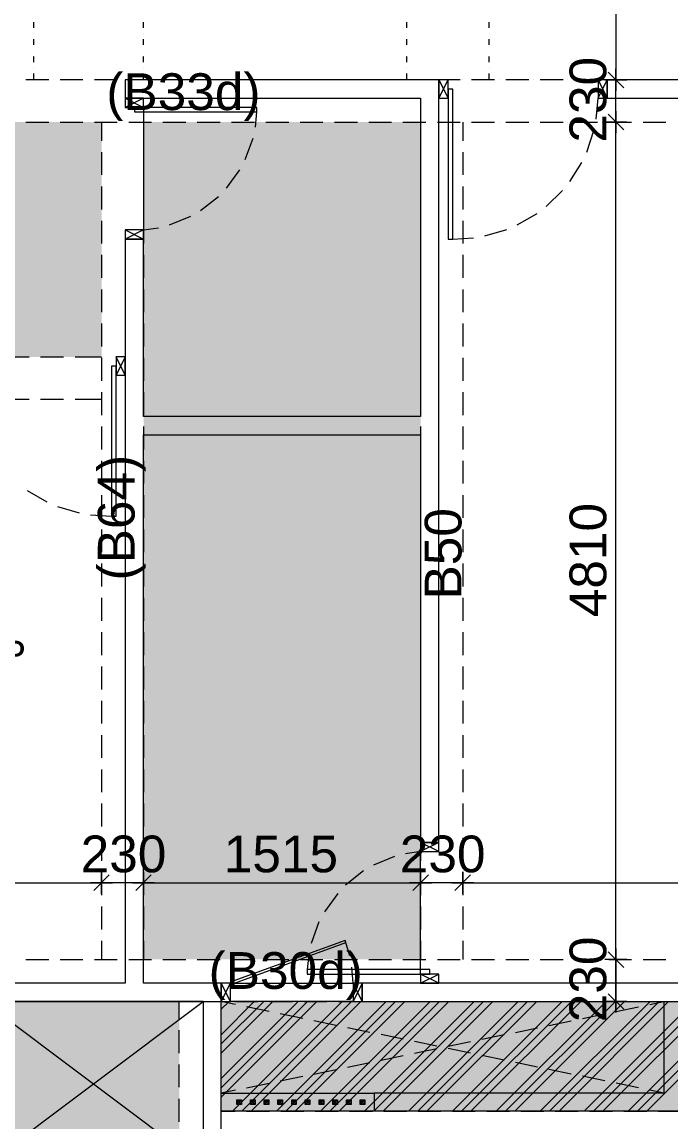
# Model space of a CAD drawing. Header units: millimetres. Extents: x -1303 to 98744, y -1303 to 90097.
# Drawn here: x 21544 to 25093, y 46634 to 52649 of the extents above; entities that cross this region are included whole.
import ezdxf

# ---------------------------------------------------------------- set-up
doc = ezdxf.new("R2010")
doc.units = ezdxf.units.MM
doc.layers.add('PDF_Geometry', color=7, linetype='Continuous')
doc.layers.add('PDF_Text', color=7, linetype='Continuous')
doc.layers.add('PDF_Solid Fills', color=192, linetype='Continuous', true_color=0xc2c0c0c0)
doc.styles.add('PDF ArialMT', font='arial.ttf')
doc.styles.add('PDF Swiss721BT-LightCondensed', font='arial.ttf')

msp = doc.modelspace()

# ---------------------------------------------------------------- linework, layer by layer
at = {"layer": 'PDF_Geometry', "color": 122, "lineweight": 0, "true_color": 0x00b88a}
for points in [[(24792.02366, 58237.65195), (24792.02366, 58257.11924), (24792.02366, 52352.50857), (24792.02366, 52371.97173)], [(24792.02366, 52102.00405), (24792.02366, 52332.19829)], [(24792.02366, 47311.9672), (24792.02366, 52082.54089), (24792.02366, 52062.2306)], [(19228.47286, 47942.45792), (19209.00763, 47942.45792), (21958.62543, 47942.45792), (21939.1602, 47942.45792)], [(22209.12788, 47942.45792), (21978.93571, 47942.45792)], [(22248.90339, 47942.45792), (22228.59311, 47942.45792), (23703.68791, 47942.45792), (23684.22268, 47942.45792)], [(23954.19036, 47942.45792), (23723.99819, 47942.45792)], [(23993.96794, 47942.45792), (23973.65559, 47942.45792), (27023.70856, 47942.45792), (27004.24333, 47942.45792)], [(24792.02366, 47581.93489), (24792.02366, 47462.61042)], [(24852.11152, 47522.69415), (24731.93787, 47522.69415)], [(24749.70885, 47565.00896), (24834.33847, 47479.53634)], [(24792.02366, 47542.16144), (24792.02366, 47562.47172)], [(24792.02366, 47522.69415), (24792.02366, 47292.50405)], [(24792.02366, 47272.19376), (24792.02366, 47251.87935)]]:
    msp.add_lwpolyline(points, dxfattribs=at)
at = {"layer": 'PDF_Geometry', "color": 180, "lineweight": 0, "true_color": 0x4f14ff}
for points in [[(21609.10466, 52617.39765), (21609.10466, 52648.71226)], [(22209.12788, 52617.39765), (22209.12788, 52648.71226)], [(23648.67865, 52617.39765), (23648.67865, 52648.71226)], [(24098.90785, 52617.39765), (24098.90785, 52648.71226)], [(21609.10466, 52523.46207), (21609.10466, 52554.77255)], [(22209.12788, 52523.46207), (22209.12788, 52554.77255)], [(23648.67865, 52523.46207), (23648.67865, 52554.77255)], [(24098.90785, 52523.46207), (24098.90785, 52554.77255)], [(21609.10466, 52429.52236), (21609.10466, 52460.83284)], [(22209.12788, 52429.52236), (22209.12788, 52460.83284)], [(23648.67865, 52429.52236), (23648.67865, 52460.83284)], [(24098.90785, 52429.52236), (24098.90785, 52460.83284)], [(21609.10466, 52332.19829), (21609.10466, 52366.89726)], [(22209.12788, 52332.19829), (22209.12788, 52366.89726)], [(23648.67865, 52332.19829), (23648.67865, 52366.89726)], [(24098.90785, 52332.19829), (24098.90785, 52366.89726)]]:
    msp.add_lwpolyline(points, dxfattribs=at)
at = {"layer": 'PDF_Geometry', "color": 9, "lineweight": 0, "true_color": 0xc0c0c0}
for points in [[(27274.21101, 52332.19829), (25863.43556, 52332.19829), (25863.43556, 52632.63346), (25763.57218, 52632.63346), (25763.57218, 52332.19829), (24743.78519, 52332.19829), (24743.78519, 52232.33285), (27173.50259, 52232.33285), (27173.50259, 51501.98083), (27274.21101, 51501.98083)], [(23823.86156, 52232.33285), (23873.79304, 52232.33285), (23873.79304, 52332.19581), (23823.86156, 52332.19581)], [(24693.85454, 52232.33285), (24743.78602, 52232.33285), (24743.78602, 52332.19581), (24693.85454, 52332.19581)], [(23873.79221, 51462.20325), (23899.1811, 51462.20325), (23899.1811, 52282.26435), (23873.79221, 52282.26435)], [(22109.26451, 52182.40219), (22209.12747, 52182.40219), (22209.12747, 52232.33367), (22109.26451, 52232.33367)], [(22159.19723, 52157.0133), (22828.61756, 52157.0133), (22828.61756, 52182.40219), (22159.19723, 52182.40219)], [(22109.26451, 51462.20325), (22209.12747, 51462.20325), (22209.12747, 51512.13473), (22109.26451, 51512.13473)], [(22058.48673, 50717.46254), (22109.26451, 50717.46254), (22109.26451, 50817.3255), (22058.48673, 50817.3255)], [(22033.94497, 49947.33294), (22058.48756, 49947.33294), (22058.48756, 50767.39404), (22033.94497, 50767.39404)], [(23723.99819, 48112.5643), (23823.86115, 48112.5643), (23823.86115, 48162.49577), (23723.99819, 48162.49577)], [(22685.59309, 47386.44375), (23315.23668, 47615.78674), (23311.0052, 47626.79107), (22682.20874, 47398.29108)], [(23103.66262, 47442.29601), (23773.92923, 47442.29601), (23773.92923, 47467.68489), (23103.66262, 47467.68489)], [(23723.99819, 47392.36535), (23823.86115, 47392.36535), (23823.86115, 47442.29683), (23723.99819, 47442.29683)], [(22633.96819, 47292.50405), (22683.89967, 47292.50405), (22683.89967, 47392.36701), (22633.96819, 47392.36701)], [(23354.16714, 47292.50405), (23404.09862, 47292.50405), (23404.09862, 47392.36701), (23354.16714, 47392.36701)], [(25154.23887, 47292.50405), (25154.23887, 47392.36535), (23404.09779, 47392.36535), (23404.09779, 47292.50405)], [(22743.9867, 46729.71703), (22718.59782, 46729.71703), (22718.59782, 46755.10592), (22743.9867, 46755.10592), (22743.9867, 46729.71703), (22721.98425, 46733.10139), (22721.98425, 46751.72156), (22740.60235, 46751.72156)], [(22818.46119, 46729.71703), (22793.91943, 46729.71703), (22793.91943, 46755.10592), (22818.46119, 46755.10592), (22818.46119, 46729.71703), (22796.45873, 46733.10139), (22796.45873, 46751.72156), (22815.92189, 46751.72156)], [(22893.7828, 46729.71703), (22869.23897, 46729.71703), (22869.23897, 46755.10592), (22893.7828, 46755.10592), (22893.7828, 46729.71703), (22871.77827, 46733.10139), (22871.77827, 46751.72156), (22891.2435, 46751.72156)], [(22969.10234, 46729.71703), (22943.71345, 46729.71703), (22943.71345, 46755.10592), (22969.10234, 46755.10592), (22969.10234, 46729.71703), (22947.09781, 46733.10139), (22947.09781, 46751.72156), (22965.71798, 46751.72156)], [(23043.57683, 46729.71703), (23019.03299, 46729.71703), (23019.03299, 46755.10592), (23043.57683, 46755.10592), (23043.57683, 46729.71703), (23021.57229, 46733.10139), (23021.57229, 46751.72156), (23041.03752, 46751.72156)], [(23118.89636, 46729.71703), (23093.50748, 46729.71703), (23093.50748, 46755.10592), (23118.89636, 46755.10592), (23118.89636, 46729.71703), (23096.8939, 46733.10139), (23096.8939, 46751.72156), (23115.51201, 46751.72156)], [(23194.21797, 46729.71703), (23168.82909, 46729.71703), (23168.82909, 46755.10592), (23194.21797, 46755.10592), (23194.21797, 46729.71703), (23172.21344, 46733.10139), (23172.21344, 46751.72156), (23190.83155, 46751.72156)], [(23268.69039, 46729.71703), (23244.14863, 46729.71703), (23244.14863, 46755.10592), (23268.69039, 46755.10592), (23268.69039, 46729.71703), (23246.68793, 46733.10139), (23246.68793, 46751.72156), (23266.15316, 46751.72156)], [(23344.012, 46729.71703), (23318.62311, 46729.71703), (23318.62311, 46755.10592), (23344.012, 46755.10592), (23344.012, 46729.71703), (23322.00747, 46733.10139), (23322.00747, 46751.72156), (23340.62557, 46751.72156)], [(23418.48648, 46729.71703), (23393.94265, 46729.71703), (23393.94265, 46755.10592), (23418.48648, 46755.10592), (23418.48648, 46729.71703), (23396.48195, 46733.10139), (23396.48195, 46751.72156), (23415.94718, 46751.72156)]]:
    msp.add_lwpolyline(points, close=True, dxfattribs=at)
at = {"layer": 'PDF_Geometry', "lineweight": 0}
for points in [[(21609.10466, 52586.93429), (21609.10466, 52586.93429)], [(21609.10466, 52586.93429), (21609.10466, 52586.93429)], [(22209.12788, 52586.93429), (22209.12788, 52586.93429)], [(22209.12788, 52586.93429), (22209.12788, 52586.93429)], [(23648.67865, 52586.93429), (23648.67865, 52586.93429)], [(23648.67865, 52586.93429), (23648.67865, 52586.93429)], [(24098.90785, 52586.93429), (24098.90785, 52586.93429)], [(24098.90785, 52586.93429), (24098.90785, 52586.93429)], [(21609.10466, 52524.30506), (21609.10466, 52524.30506)], [(21609.10466, 52524.30506), (21609.10466, 52524.30506)], [(22209.12788, 52524.30506), (22209.12788, 52524.30506)], [(22209.12788, 52524.30506), (22209.12788, 52524.30506)], [(23648.67865, 52524.30506), (23648.67865, 52524.30506)], [(23648.67865, 52524.30506), (23648.67865, 52524.30506)], [(24098.90785, 52524.30506), (24098.90785, 52524.30506)], [(24098.90785, 52524.30506), (24098.90785, 52524.30506)], [(21609.10466, 52461.67996), (21609.10466, 52461.67996)], [(21609.10466, 52461.67996), (21609.10466, 52461.67996)], [(22209.12788, 52461.67996), (22209.12788, 52461.67996)], [(22209.12788, 52461.67996), (22209.12788, 52461.67996)], [(23648.67865, 52461.67996), (23648.67865, 52461.67996)], [(23648.67865, 52461.67996), (23648.67865, 52461.67996)], [(24098.90785, 52461.67996), (24098.90785, 52461.67996)], [(24098.90785, 52461.67996), (24098.90785, 52461.67996)], [(21609.10466, 52399.05486), (21609.10466, 52399.05486)], [(21609.10466, 52399.05486), (21609.10466, 52399.05486)], [(22209.12788, 52399.05486), (22209.12788, 52399.05486)], [(22209.12788, 52399.05486), (22209.12788, 52399.05486)], [(23648.67865, 52399.05486), (23648.67865, 52399.05486)], [(23648.67865, 52399.05486), (23648.67865, 52399.05486)], [(24098.90785, 52399.05486), (24098.90785, 52399.05486)], [(24098.90785, 52399.05486), (24098.90785, 52399.05486)], [(21609.10466, 52332.19829), (21609.10466, 52332.19829)], [(21609.10466, 52332.19829), (21609.10466, 52332.19829)], [(22209.12788, 52332.19829), (22209.12788, 52332.19829)], [(22209.12788, 52332.19829), (22209.12788, 52332.19829)], [(23648.67865, 52332.19829), (23648.67865, 52332.19829)], [(23648.67865, 52332.19829), (23648.67865, 52332.19829)], [(23954.19036, 52332.19829), (23954.19036, 52332.19829)], [(23954.19036, 52332.19829), (23954.19036, 52332.19829)], [(24029.51197, 52332.19829), (24029.51197, 52332.19829)], [(24029.51197, 52332.19829), (24029.51197, 52332.19829)], [(24092.13707, 52332.19829), (24092.13707, 52332.19829)], [(24092.13707, 52332.19829), (24092.13707, 52332.19829)], [(24098.90785, 52332.19829), (24098.90785, 52332.19829)], [(24098.90785, 52332.19829), (24098.90785, 52332.19829)], [(24153.91711, 52332.19829), (24153.91711, 52332.19829)], [(24153.91711, 52332.19829), (24153.91711, 52332.19829)], [(24216.5422, 52332.19829), (24216.5422, 52332.19829)], [(24216.5422, 52332.19829), (24216.5422, 52332.19829)], [(24279.16937, 52332.19829), (24279.16937, 52332.19829)], [(24279.16937, 52332.19829), (24279.16937, 52332.19829)], [(24341.79446, 52332.19829), (24341.79446, 52332.19829)], [(24341.79446, 52332.19829), (24341.79446, 52332.19829)], [(24404.42163, 52332.19829), (24404.42163, 52332.19829)], [(24404.42163, 52332.19829), (24404.42163, 52332.19829)], [(24467.04672, 52332.19829), (24467.04672, 52332.19829)], [(24467.04672, 52332.19829), (24467.04672, 52332.19829)], [(24529.67182, 52332.19829), (24529.67182, 52332.19829)], [(24529.67182, 52332.19829), (24529.67182, 52332.19829)], [(24591.45186, 52332.19829), (24591.45186, 52332.19829)], [(24591.45186, 52332.19829), (24591.45186, 52332.19829)], [(24654.07903, 52332.19829), (24654.07903, 52332.19829)], [(24654.07903, 52332.19829), (24654.07903, 52332.19829)], [(24716.70412, 52332.19829), (24716.70412, 52332.19829)], [(24716.70412, 52332.19829), (24716.70412, 52332.19829)], [(24792.02366, 52332.19829), (24792.02366, 52332.19829)], [(24792.02366, 52332.19829), (24792.02366, 52332.19829)], [(23954.19036, 52102.00405), (23954.19036, 52102.00405)], [(23954.19036, 52102.00405), (23954.19036, 52102.00405)], [(24029.51197, 52102.00405), (24029.51197, 52102.00405)], [(24029.51197, 52102.00405), (24029.51197, 52102.00405)], [(24092.13707, 52102.00405), (24092.13707, 52102.00405)], [(24092.13707, 52102.00405), (24092.13707, 52102.00405)], [(24153.91711, 52102.00405), (24153.91711, 52102.00405)], [(24153.91711, 52102.00405), (24153.91711, 52102.00405)], [(24216.5422, 52102.00405), (24216.5422, 52102.00405)], [(24216.5422, 52102.00405), (24216.5422, 52102.00405)], [(24279.16937, 52102.00405), (24279.16937, 52102.00405)], [(24279.16937, 52102.00405), (24279.16937, 52102.00405)], [(24341.79446, 52102.00405), (24341.79446, 52102.00405)], [(24341.79446, 52102.00405), (24341.79446, 52102.00405)], [(24404.42163, 52102.00405), (24404.42163, 52102.00405)], [(24404.42163, 52102.00405), (24404.42163, 52102.00405)], [(24467.04672, 52102.00405), (24467.04672, 52102.00405)], [(24467.04672, 52102.00405), (24467.04672, 52102.00405)], [(24529.67182, 52102.00405), (24529.67182, 52102.00405)], [(24529.67182, 52102.00405), (24529.67182, 52102.00405)], [(24591.45186, 52102.00405), (24591.45186, 52102.00405)], [(24591.45186, 52102.00405), (24591.45186, 52102.00405)], [(24654.07903, 52102.00405), (24654.07903, 52102.00405)], [(24654.07903, 52102.00405), (24654.07903, 52102.00405)], [(24716.70412, 52102.00405), (24716.70412, 52102.00405)], [(24716.70412, 52102.00405), (24716.70412, 52102.00405)], [(24792.02366, 52102.00405), (24792.02366, 52102.00405)], [(24792.02366, 52102.00405), (24792.02366, 52102.00405)], [(21978.93571, 47942.45792), (21978.93571, 47942.45792)], [(21978.93571, 47942.45792), (21978.93571, 47942.45792)], [(22209.12788, 47942.45792), (22209.12788, 47942.45792)], [(22209.12788, 47942.45792), (22209.12788, 47942.45792)], [(23723.99819, 47942.45792), (23723.99819, 47942.45792)], [(23723.99819, 47942.45792), (23723.99819, 47942.45792)], [(23954.19036, 47942.45792), (23954.19036, 47942.45792)], [(23954.19036, 47942.45792), (23954.19036, 47942.45792)], [(21978.93571, 47856.98117), (21978.93571, 47856.98117)], [(21978.93571, 47856.98117), (21978.93571, 47856.98117)], [(22209.12788, 47856.98117), (22209.12788, 47856.98117)], [(22209.12788, 47856.98117), (22209.12788, 47856.98117)], [(23723.99819, 47856.98117), (23723.99819, 47856.98117)], [(23723.99819, 47856.98117), (23723.99819, 47856.98117)], [(23954.19036, 47856.98117), (23954.19036, 47856.98117)], [(23954.19036, 47856.98117), (23954.19036, 47856.98117)], [(21978.93571, 47795.2032), (21978.93571, 47795.2032)], [(21978.93571, 47795.2032), (21978.93571, 47795.2032)], [(22209.12788, 47795.2032), (22209.12788, 47795.2032)], [(22209.12788, 47795.2032), (22209.12788, 47795.2032)], [(23723.99819, 47795.2032), (23723.99819, 47795.2032)], [(23723.99819, 47795.2032), (23723.99819, 47795.2032)], [(23954.19036, 47795.2032), (23954.19036, 47795.2032)], [(23954.19036, 47795.2032), (23954.19036, 47795.2032)], [(21978.93571, 47732.5781), (21978.93571, 47732.5781)], [(21978.93571, 47732.5781), (21978.93571, 47732.5781)], [(22209.12788, 47732.5781), (22209.12788, 47732.5781)], [(22209.12788, 47732.5781), (22209.12788, 47732.5781)], [(23723.99819, 47732.5781), (23723.99819, 47732.5781)], [(23723.99819, 47732.5781), (23723.99819, 47732.5781)], [(23954.19036, 47732.5781), (23954.19036, 47732.5781)], [(23954.19036, 47732.5781), (23954.19036, 47732.5781)], [(21978.93571, 47669.953), (21978.93571, 47669.953)], [(21978.93571, 47669.953), (21978.93571, 47669.953)], [(22209.12788, 47669.953), (22209.12788, 47669.953)], [(22209.12788, 47669.953), (22209.12788, 47669.953)], [(23723.99819, 47669.953), (23723.99819, 47669.953)], [(23723.99819, 47669.953), (23723.99819, 47669.953)], [(23954.19036, 47669.953), (23954.19036, 47669.953)], [(23954.19036, 47669.953), (23954.19036, 47669.953)], [(21978.93571, 47607.32378), (21978.93571, 47607.32378)], [(21978.93571, 47607.32378), (21978.93571, 47607.32378)], [(22209.12788, 47607.32378), (22209.12788, 47607.32378)], [(22209.12788, 47607.32378), (22209.12788, 47607.32378)], [(23723.99819, 47607.32378), (23723.99819, 47607.32378)], [(23723.99819, 47607.32378), (23723.99819, 47607.32378)], [(23954.19036, 47607.32378), (23954.19036, 47607.32378)], [(23954.19036, 47607.32378), (23954.19036, 47607.32378)], [(21978.93571, 47522.69415), (21978.93571, 47522.69415)], [(21978.93571, 47522.69415), (21978.93571, 47522.69415)], [(22209.12788, 47522.69415), (22209.12788, 47522.69415)], [(22209.12788, 47522.69415), (22209.12788, 47522.69415)], [(23723.99819, 47522.69415), (23723.99819, 47522.69415)], [(23723.99819, 47522.69415), (23723.99819, 47522.69415)], [(23954.19036, 47522.69415), (23954.19036, 47522.69415)], [(23954.19036, 47522.69415), (23954.19036, 47522.69415)], [(23954.19036, 47522.69415), (23954.19036, 47522.69415)], [(24029.51197, 47522.69415), (24029.51197, 47522.69415)], [(24092.13707, 47522.69415), (24092.13707, 47522.69415)], [(24153.91711, 47522.69415), (24153.91711, 47522.69415)], [(24216.5422, 47522.69415), (24216.5422, 47522.69415)], [(24279.16937, 47522.69415), (24279.16937, 47522.69415)], [(24341.79446, 47522.69415), (24341.79446, 47522.69415)], [(24404.42163, 47522.69415), (24404.42163, 47522.69415)], [(24467.04672, 47522.69415), (24467.04672, 47522.69415)], [(24529.67182, 47522.69415), (24529.67182, 47522.69415)], [(24591.45186, 47522.69415), (24591.45186, 47522.69415)], [(24654.07903, 47522.69415), (24654.07903, 47522.69415)], [(24716.70412, 47522.69415), (24716.70412, 47522.69415)], [(24792.02366, 47522.69415), (24792.02366, 47522.69415)], [(22633.96819, 47111.39747), (22814.22971, 47292.50405)], [(22633.96819, 46871.04603), (23054.57909, 47292.50405)], [(22633.96819, 47060.61969), (22865.85461, 47292.50405)], [(22633.96819, 46820.26825), (23106.20192, 47292.50405)], [(22633.96819, 47250.18923), (22676.283, 47292.50405)], [(22633.96819, 47009.84192), (22916.63239, 47292.50405)], [(22633.96819, 46769.49048), (23156.9797, 47292.50405)], [(22694.90318, 46692.48082), (23294.9264, 47292.50405)], [(22746.52601, 46692.48082), (23346.5513, 47292.50405)], [(22797.30378, 46692.48082), (23397.32908, 47292.50405)], [(22936.09761, 46692.48082), (23535.27371, 47292.50405)], [(22986.87539, 46692.48082), (23586.89861, 47292.50405)], [(23037.65317, 46692.48082), (23637.67639, 47292.50405)], [(23176.44492, 46692.48082), (23776.46814, 47292.50405)], [(23227.2227, 46692.48082), (23827.24592, 47292.50405)], [(23278.00048, 46692.48082), (23878.0237, 47292.50405)], [(23416.79223, 46692.48082), (24016.81753, 47292.50405)], [(23467.57001, 46692.48082), (24067.5953, 47292.50405)], [(23518.34778, 46692.48082), (24118.37308, 47292.50405)], [(23657.14162, 46692.48082), (24257.16484, 47292.50405)], [(23707.91939, 46692.48082), (24307.94261, 47292.50405)], [(23758.69717, 46692.48082), (24358.72039, 47292.50405)], [(24497.51422, 47292.50405), (23897.48892, 46692.48082), (24022.74119, 46692.48082)], [(23948.2667, 46692.48082), (24548.29199, 47292.50405)], [(23954.19036, 47292.50405), (23954.19036, 47292.50405)], [(23954.19036, 47292.50405), (23954.19036, 47292.50405)], [(23999.04448, 46692.48082), (24599.06977, 47292.50405)], [(24029.51197, 47292.50405), (24029.51197, 47292.50405)], [(24029.51197, 47292.50405), (24029.51197, 47292.50405)], [(24092.13707, 47292.50405), (24092.13707, 47292.50405)], [(24092.13707, 47292.50405), (24092.13707, 47292.50405)], [(24137.83831, 46692.48082), (24737.86153, 47292.50405)], [(24153.91711, 47292.50405), (24153.91711, 47292.50405)], [(24153.91711, 47292.50405), (24153.91711, 47292.50405)], [(24188.61608, 46692.48082), (24788.6393, 47292.50405)], [(24216.5422, 47292.50405), (24216.5422, 47292.50405)], [(24216.5422, 47292.50405), (24216.5422, 47292.50405)], [(24239.39386, 46692.48082), (24839.41708, 47292.50405)], [(24279.16937, 47292.50405), (24279.16937, 47292.50405)], [(24279.16937, 47292.50405), (24279.16937, 47292.50405)], [(24341.79446, 47292.50405), (24341.79446, 47292.50405)], [(24341.79446, 47292.50405), (24341.79446, 47292.50405)], [(24378.18562, 46692.48082), (24978.20884, 47292.50405)], [(24404.42163, 47292.50405), (24404.42163, 47292.50405)], [(24404.42163, 47292.50405), (24404.42163, 47292.50405)], [(24428.96339, 46692.48082), (25028.98661, 47292.50405)], [(24467.04672, 47292.50405), (24467.04672, 47292.50405)], [(24467.04672, 47292.50405), (24467.04672, 47292.50405)], [(24480.58829, 46692.48082), (25079.76439, 47292.50405)], [(24529.67182, 47292.50405), (24529.67182, 47292.50405)], [(24529.67182, 47292.50405), (24529.67182, 47292.50405)], [(24591.45186, 47292.50405), (24591.45186, 47292.50405)], [(24591.45186, 47292.50405), (24591.45186, 47292.50405)], [(24618.53293, 46692.48082), (25218.55822, 47292.50405)], [(24654.07903, 47292.50405), (24654.07903, 47292.50405)], [(24654.07903, 47292.50405), (24654.07903, 47292.50405)], [(24669.3107, 46692.48082), (25269.336, 47292.50405)], [(24716.70412, 47292.50405), (24716.70412, 47292.50405)], [(24716.70412, 47292.50405), (24716.70412, 47292.50405)], [(24720.9356, 46692.48082), (25320.95882, 47292.50405)], [(24792.02366, 47292.50405), (24792.02366, 47292.50405)], [(24792.02366, 47292.50405), (24792.02366, 47292.50405)], [(24858.88231, 46692.48082), (25458.90553, 47292.50405)], [(24909.66008, 46692.48082), (25509.6833, 47292.50405)], [(24961.28291, 46692.48082), (25561.30821, 47292.50405)], [(22633.96819, 46692.48082), (22710.13485, 46692.48082)], [(22633.96819, 46692.48082), (22633.96819, 46692.48082)], [(22633.96819, 46692.48082), (22633.96819, 46692.48082)], [(22772.76202, 46692.48082), (22898.01428, 46692.48082)], [(22959.79225, 46692.48082), (23085.04451, 46692.48082)], [(23147.67168, 46692.48082), (23272.92187, 46692.48082)], [(23334.70191, 46692.48082), (23459.95417, 46692.48082)], [(23522.57927, 46692.48082), (23647.83153, 46692.48082)], [(23710.45869, 46692.48082), (23834.86383, 46692.48082)], [(24085.36628, 46692.48082), (24209.77349, 46692.48082)], [(24272.39858, 46692.48082), (24397.65085, 46692.48082)], [(24460.27594, 46692.48082), (24584.68108, 46692.48082)], [(24647.30824, 46692.48082), (24772.5605, 46692.48082)], [(24835.1856, 46692.48082), (24960.43786, 46692.48082)], [(25022.2179, 46692.48082), (25147.46809, 46692.48082)]]:
    msp.add_lwpolyline(points, dxfattribs=at)
at = {"layer": 'PDF_Geometry', "color": 122, "lineweight": 0, "true_color": 0x00b88a}
for points in [[(24792.02366, 52272.11043), (24792.02366, 52392.28614)], [(24731.93787, 52332.19829), (24852.11152, 52332.19829)], [(24834.33847, 52289.88348), (24749.70885, 52374.5131)], [(24792.02366, 52162.09191), (24792.02366, 52041.91619)], [(24852.11152, 52102.00405), (24731.93787, 52102.00405)], [(24749.70885, 52144.31886), (24834.33847, 52059.68923)], [(21978.93571, 47882.37006), (21978.93571, 48002.54578)], [(22209.12788, 48002.54578), (22209.12788, 47882.37006)], [(23723.99819, 47882.37006), (23723.99819, 48002.54578)], [(23954.19036, 48002.54578), (23954.19036, 47882.37006)], [(22039.02358, 47942.45792), (21918.84785, 47942.45792)], [(22021.25053, 47984.77273), (21936.6209, 47900.1431)], [(22149.04209, 47942.45792), (22269.21575, 47942.45792)], [(22166.81307, 47900.1431), (22251.44269, 47984.77273)], [(23784.08606, 47942.45792), (23663.9124, 47942.45792)], [(23766.313, 47984.77273), (23681.68338, 47900.1431)], [(23894.10457, 47942.45792), (24013.4311, 47942.45792)], [(23911.03049, 47900.1431), (23996.50517, 47984.77273)], [(24792.02366, 47232.41618), (24792.02366, 47352.5919)], [(24731.93787, 47292.50405), (24852.11152, 47292.50405)], [(24834.33847, 47250.18923), (24749.70885, 47334.81886)]]:
    msp.add_lwpolyline(points, close=True, dxfattribs=at)
at = {"layer": 'PDF_Geometry', "color": 157, "lineweight": 0, "true_color": 0x3f5f7f}
for points in [[(21690.34786, 52332.19829), (21565.09767, 52332.19829)], [(21877.38016, 52332.19829), (21752.97503, 52332.19829)], [(22065.25752, 52332.19829), (21940.00526, 52332.19829)], [(22252.28982, 52332.19829), (22127.88468, 52332.19829)], [(22440.16718, 52332.19829), (22314.91491, 52332.19829)], [(22627.19948, 52332.19829), (22502.79227, 52332.19829)], [(22815.07683, 52332.19829), (22689.82457, 52332.19829)], [(23002.95419, 52332.19829), (22877.70193, 52332.19829)], [(23189.98649, 52332.19829), (23064.73423, 52332.19829)], [(23377.86385, 52332.19829), (23252.61159, 52332.19829)], [(23564.89408, 52332.19829), (23440.48894, 52332.19829)], [(23752.77351, 52332.19829), (23627.52125, 52332.19829)], [(23939.80374, 52332.19829), (23815.3986, 52332.19829)], [(24127.68109, 52332.19829), (24002.43091, 52332.19829)], [(24314.7134, 52332.19829), (24190.30826, 52332.19829)], [(24502.59075, 52332.19829), (24377.33849, 52332.19829)], [(24690.46811, 52332.19829), (24565.21792, 52332.19829)], [(24877.50041, 52332.19829), (24752.24815, 52332.19829)], [(25065.37777, 52332.19829), (24940.12551, 52332.19829)], [(21565.09767, 52102.00405), (21690.34786, 52102.00405)], [(21752.97503, 52102.00405), (21877.38016, 52102.00405)], [(21940.00526, 52102.00405), (22065.25752, 52102.00405)], [(21978.93571, 52102.00405), (21978.93571, 51999.60138)], [(22127.88468, 52102.00405), (22252.28982, 52102.00405)], [(22209.12788, 52102.00405), (22209.12788, 51999.60138)], [(22314.91491, 52102.00405), (22440.16718, 52102.00405)], [(22502.79227, 52102.00405), (22627.19948, 52102.00405)], [(22689.82457, 52102.00405), (22815.07683, 52102.00405)], [(22877.70193, 52102.00405), (23002.95419, 52102.00405)], [(23064.73423, 52102.00405), (23189.98649, 52102.00405)], [(23252.61159, 52102.00405), (23377.86385, 52102.00405)], [(23440.48894, 52102.00405), (23564.89408, 52102.00405)], [(23627.52125, 52102.00405), (23752.77351, 52102.00405)], [(23723.99819, 52102.00405), (23723.99819, 51999.60138)], [(23815.3986, 52102.00405), (23939.80374, 52102.00405)], [(23954.19036, 52102.00405), (23954.19036, 51999.60138)], [(24002.43091, 52102.00405), (24127.68109, 52102.00405)], [(24190.30826, 52102.00405), (24314.7134, 52102.00405)], [(24377.33849, 52102.00405), (24502.59075, 52102.00405)], [(24565.21792, 52102.00405), (24690.46811, 52102.00405)], [(24752.24815, 52102.00405), (24877.50041, 52102.00405)], [(24940.12551, 52102.00405), (25065.37777, 52102.00405)], [(21978.93571, 51936.97628), (21978.93571, 51812.5732)], [(22209.12788, 51936.97628), (22209.12788, 51812.5732)], [(23723.99819, 51936.97628), (23723.99819, 51812.5732)], [(23954.19036, 51936.97628), (23954.19036, 51812.5732)], [(21978.93571, 51749.94398), (21978.93571, 51624.69378)], [(22209.12788, 51749.94398), (22209.12788, 51624.69378)], [(23723.99819, 51749.94398), (23723.99819, 51624.69378)], [(23954.19036, 51749.94398), (23954.19036, 51624.69378)], [(21978.93571, 51562.06869), (21978.93571, 51437.66148)], [(22209.12788, 51562.06869), (22209.12788, 51437.66148)], [(23723.99819, 51562.06869), (23723.99819, 51437.66148)], [(23954.19036, 51562.06869), (23954.19036, 51437.66148)], [(21978.93571, 51375.03639), (21978.93571, 51249.78619)], [(22209.12788, 51375.03639), (22209.12788, 51249.78619)], [(23723.99819, 51375.03639), (23723.99819, 51249.78619)], [(23954.19036, 51375.03639), (23954.19036, 51249.78619)], [(21978.93571, 51187.15697), (21978.93571, 51061.90677)], [(22209.12788, 51187.15697), (22209.12788, 51061.90677)], [(23723.99819, 51187.15697), (23723.99819, 51061.90677)], [(23954.19036, 51187.15697), (23954.19036, 51061.90677)], [(21978.93571, 51000.12879), (21978.93571, 50874.87447)], [(22209.12788, 51000.12879), (22209.12788, 50874.87447)], [(23723.99819, 51000.12879), (23723.99819, 50874.87447)], [(23954.19036, 51000.12879), (23954.19036, 50874.87447)], [(21458.46351, 50817.32798), (21583.71577, 50817.32798)], [(21646.34087, 50817.32798), (21771.59313, 50817.32798)], [(21834.21822, 50817.32798), (21978.93571, 50817.32798)], [(21978.93571, 50812.24937), (21978.93571, 50686.99918)], [(22209.12788, 50812.24937), (22209.12788, 50686.99918)], [(23723.99819, 50812.24937), (23723.99819, 50686.99918)], [(23954.19036, 50812.24937), (23954.19036, 50686.99918)], [(21978.93571, 50624.36995), (21978.93571, 50499.96688)], [(22209.12788, 50624.36995), (22209.12788, 50499.96688)], [(23723.99819, 50624.36995), (23723.99819, 50499.96688)], [(23954.19036, 50624.36995), (23954.19036, 50499.96688)], [(21458.46351, 50587.13374), (21583.71577, 50587.13374)], [(21646.34087, 50587.13374), (21771.59313, 50587.13374)], [(21834.21822, 50587.13374), (21978.93571, 50587.13374)], [(21978.93571, 50437.34178), (21978.93571, 50312.08745)], [(22209.12788, 50437.34178), (22209.12788, 50312.08745)], [(23723.99819, 50437.34178), (23723.99819, 50312.08745)], [(23954.19036, 50437.34178), (23954.19036, 50312.08745)], [(21978.93571, 50249.46236), (21978.93571, 50125.05516)], [(22209.12788, 50249.46236), (22209.12788, 50125.05516)], [(23723.99819, 50249.46236), (23723.99819, 50125.05516)], [(23954.19036, 50249.46236), (23954.19036, 50125.05516)], [(21978.93571, 50062.43005), (21978.93571, 49937.17987)], [(22209.12788, 50062.43005), (22209.12788, 49937.17987)], [(23723.99819, 50062.43005), (23723.99819, 49937.17987)], [(23954.19036, 50062.43005), (23954.19036, 49937.17987)], [(21978.93571, 49874.55476), (21978.93571, 49750.14756)], [(22209.12788, 49874.55476), (22209.12788, 49750.14756)], [(23723.99819, 49874.55476), (23723.99819, 49750.14756)], [(23954.19036, 49874.55476), (23954.19036, 49750.14756)], [(21978.93571, 49687.52247), (21978.93571, 49562.26814)], [(22209.12788, 49687.52247), (22209.12788, 49562.26814)], [(23723.99819, 49687.52247), (23723.99819, 49562.26814)], [(23954.19036, 49687.52247), (23954.19036, 49562.26814)], [(21978.93571, 49499.64304), (21978.93571, 49374.39285)], [(22209.12788, 49499.64304), (22209.12788, 49374.39285)], [(23723.99819, 49499.64304), (23723.99819, 49374.39285)], [(23954.19036, 49499.64304), (23954.19036, 49374.39285)], [(21978.93571, 49312.61075), (21978.93571, 49187.36055)], [(22209.12788, 49312.61075), (22209.12788, 49187.36055)], [(23723.99819, 49312.61075), (23723.99819, 49187.36055)], [(23954.19036, 49312.61075), (23954.19036, 49187.36055)], [(21978.93571, 49124.73545), (21978.93571, 48999.48113)], [(22209.12788, 49124.73545), (22209.12788, 48999.48113)], [(23723.99819, 49124.73545), (23723.99819, 48999.48113)], [(23954.19036, 49124.73545), (23954.19036, 48999.48113)], [(21978.93571, 48937.70315), (21978.93571, 48812.45295)], [(22209.12788, 48937.70315), (22209.12788, 48812.45295)], [(23723.99819, 48937.70315), (23723.99819, 48812.45295)], [(23954.19036, 48937.70315), (23954.19036, 48812.45295)], [(21978.93571, 48749.82373), (21978.93571, 48624.57353)], [(22209.12788, 48749.82373), (22209.12788, 48624.57353)], [(23723.99819, 48749.82373), (23723.99819, 48624.57353)], [(23954.19036, 48749.82373), (23954.19036, 48624.57353)], [(21978.93571, 48561.94844), (21978.93571, 48437.54123)], [(22209.12788, 48561.94844), (22209.12788, 48437.54123)], [(23723.99819, 48561.94844), (23723.99819, 48437.54123)], [(23954.19036, 48561.94844), (23954.19036, 48437.54123)], [(21978.93571, 48374.91614), (21978.93571, 48249.66594)], [(22209.12788, 48374.91614), (22209.12788, 48249.66594)], [(23723.99819, 48374.91614), (23723.99819, 48249.66594)], [(23954.19036, 48374.91614), (23954.19036, 48249.66594)], [(21978.93571, 48187.03672), (21978.93571, 48062.63365)], [(22209.12788, 48187.03672), (22209.12788, 48062.63365)], [(23723.99819, 48187.03672), (23723.99819, 48062.63365)], [(23954.19036, 48187.03672), (23954.19036, 48062.63365)], [(21978.93571, 48000.00854), (21978.93571, 47874.75422)], [(22209.12788, 48000.00854), (22209.12788, 47874.75422)], [(23723.99819, 48000.00854), (23723.99819, 47874.75422)], [(23954.19036, 48000.00854), (23954.19036, 47874.75422)], [(21978.93571, 47812.12912), (21978.93571, 47686.87893)], [(22209.12788, 47812.12912), (22209.12788, 47686.87893)], [(23723.99819, 47812.12912), (23723.99819, 47686.87893)], [(23954.19036, 47812.12912), (23954.19036, 47686.87893)], [(21978.93571, 47625.09682), (21978.93571, 47522.69415)], [(22209.12788, 47625.09682), (22209.12788, 47522.69415)], [(23723.99819, 47625.09682), (23723.99819, 47522.69415)], [(23954.19036, 47625.09682), (23954.19036, 47522.69415)], [(21565.09767, 47522.69415), (21690.34786, 47522.69415)], [(21752.97503, 47522.69415), (21877.38016, 47522.69415)], [(21940.00526, 47522.69415), (22065.25752, 47522.69415)], [(22127.88468, 47522.69415), (22252.28982, 47522.69415)], [(22314.91491, 47522.69415), (22440.16718, 47522.69415)], [(22502.79227, 47522.69415), (22627.19948, 47522.69415)], [(22689.82457, 47522.69415), (22815.07683, 47522.69415)], [(22877.70193, 47522.69415), (23002.95419, 47522.69415)], [(23064.73423, 47522.69415), (23189.98649, 47522.69415)], [(23252.61159, 47522.69415), (23377.86385, 47522.69415)], [(23440.48894, 47522.69415), (23564.89408, 47522.69415)], [(23627.52125, 47522.69415), (23752.77351, 47522.69415)], [(23815.3986, 47522.69415), (23939.80374, 47522.69415)], [(24002.43091, 47522.69415), (24127.68109, 47522.69415)], [(24190.30826, 47522.69415), (24314.7134, 47522.69415)], [(24377.33849, 47522.69415), (24502.59075, 47522.69415)], [(24565.21792, 47522.69415), (24690.46811, 47522.69415)], [(24752.24815, 47522.69415), (24877.50041, 47522.69415)], [(24940.12551, 47522.69415), (25065.37777, 47522.69415)], [(21586.25508, 47292.50405), (21711.50526, 47292.50405)], [(21774.13243, 47292.50405), (21898.53757, 47292.50405)], [(21961.16266, 47292.50405), (22086.41492, 47292.50405)], [(22149.04209, 47292.50405), (22273.44723, 47292.50405)], [(22336.07232, 47292.50405), (22461.32458, 47292.50405)], [(22403.77602, 47198.56433), (22403.77602, 47292.50405)], [(22523.94968, 47292.50405), (22649.20194, 47292.50405)], [(22633.96819, 47198.56433), (22633.96819, 47292.50405)], [(22710.98198, 47292.50405), (22836.23424, 47292.50405)], [(22898.85934, 47292.50405), (23024.1116, 47292.50405)], [(23086.73669, 47292.50405), (23211.1439, 47292.50405)], [(23273.76899, 47292.50405), (23399.02126, 47292.50405)], [(23461.64635, 47292.50405), (23586.05149, 47292.50405)], [(23648.67865, 47292.50405), (23773.93091, 47292.50405)], [(23836.55601, 47292.50405), (23960.96114, 47292.50405)], [(24023.58831, 47292.50405), (24148.8385, 47292.50405)], [(24211.46567, 47292.50405), (24336.71793, 47292.50405)], [(24398.4959, 47292.50405), (24523.74816, 47292.50405)], [(24586.37533, 47292.50405), (24711.62551, 47292.50405)], [(24774.25268, 47292.50405), (24898.65782, 47292.50405)], [(24961.28291, 47292.50405), (25086.53517, 47292.50405)], [(22403.77602, 47010.68491), (22403.77602, 47135.93924)], [(22633.96819, 47010.68491), (22633.96819, 47135.93924)], [(22403.77602, 46823.65674), (22403.77602, 46948.90693)], [(22633.96819, 46823.65674), (22633.96819, 46948.90693)], [(22403.77602, 46635.77732), (22403.77602, 46761.02751)], [(22633.96819, 46635.77732), (22633.96819, 46761.02751)]]:
    msp.add_lwpolyline(points, dxfattribs=at)
at = {"layer": 'PDF_Geometry', "color": 9, "lineweight": 0, "true_color": 0xc0c0c0}
for points in [[(23823.86156, 48162.49495), (23823.86156, 52332.19829), (22109.26451, 52332.19829), (22109.26451, 52232.33285), (23723.99819, 52232.33285), (23723.99819, 50492.35104), (22209.12788, 50492.35104), (22209.12788, 51462.20325)], [(23823.86156, 52332.19829), (23873.79221, 52232.33285)], [(23823.86156, 52232.33285), (23873.79221, 52332.19829)], [(24683.6994, 52118.08286), (24693.85454, 52232.33285), (24743.78519, 52332.19829)], [(24693.85454, 52332.19829), (24743.78519, 52232.33285)], [(22109.26451, 52232.33285), (22209.12788, 52182.40219), (22209.12788, 51512.13803), (22290.37315, 51523.98536)], [(22209.12788, 52232.33285), (22109.26451, 52182.40219)], [(22820.15337, 52074.92505), (22828.61633, 52157.0133)], [(24632.0745, 51937.8234), (24671.00495, 52056.30488)], [(22765.14411, 51896.35571), (22807.45892, 52013.99007)], [(24538.98191, 51776.17999), (24604.99343, 51881.1199)], [(22661.89638, 51740.63802), (22735.52374, 51841.34646)], [(22520.56532, 51617.92506), (22618.73652, 51694.93472)], [(24409.49816, 51640.77258), (24499.2064, 51727.09646)], [(22351.30607, 51539.21703), (22467.24824, 51586.61045)], [(24252.0883, 51539.21703), (24360.41257, 51602.68925)], [(22109.26451, 51512.13803), (22209.12788, 51462.20325), (22109.26451, 51462.20325), (22109.26451, 47392.36535), (19059.21361, 47392.36535), (19059.21361, 47902.68447), (18958.50518, 47902.68447), (18958.50518, 47292.50405), (22534.10689, 47292.50405), (21334.05838, 47292.50405), (21334.05838, 46392.04564), (21633.64642, 46392.04564), (21633.64642, 46292.18021), (21334.05838, 46292.18021), (21334.05838, 44842.47637), (21383.98903, 44942.33767), (22054.25525, 44942.33767), (22042.40793, 45024.43006)], [(22209.12788, 51512.13803), (22109.26451, 51462.20325)], [(24075.21114, 51479.12918), (24195.38479, 51514.67527)], [(23899.1811, 51462.20325), (24013.4311, 51468.9761)], [(22109.26451, 50817.32798), (22058.48673, 50717.46254)], [(22109.26451, 50717.46254), (22058.48673, 50817.32798)], [(23404.09779, 47392.36535), (23354.16714, 47292.50405), (22683.90091, 47292.50405), (22633.96819, 47392.36535), (22209.12788, 47392.36535), (22209.12788, 50392.4856), (23723.99819, 50392.4856), (23723.99819, 48162.49495), (23823.86156, 48162.49495), (23723.99819, 48112.5643)], [(21572.71351, 50087.81894), (21680.19272, 50024.34672)], [(21737.74128, 49999.80496), (21857.06988, 49964.25887)], [(21918.84785, 49953.25867), (22033.94497, 49947.33294)], [(23823.86156, 48112.5643), (23723.99819, 48162.49495)], [(23580.97495, 48085.48116), (23465.87783, 48038.09187)], [(23823.86156, 47392.36535), (23723.99819, 47442.29601), (23723.99819, 48112.5643), (23641.90787, 48100.71698)], [(23411.7157, 48006.77726), (23313.5445, 47929.76347)], [(23270.38464, 47884.0643), (23197.60233, 47783.35588)], [(23167.98196, 47728.34662), (23125.66715, 47610.71226)], [(23337.24121, 47542.16144), (23311.0052, 47626.79107)], [(23112.12558, 47549.77728), (23103.66262, 47467.68489)], [(23404.09779, 47292.50405), (23354.16714, 47392.36535), (23348.24348, 47481.22645)], [(23723.99819, 47392.36535), (23823.86156, 47442.29601)], [(22711.82911, 47276.42524), (22633.96819, 47292.50405), (22683.90091, 47392.36535), (23354.16714, 47392.36535)], [(23113.81983, 37892.6898), (22633.96819, 37892.6898), (22633.96819, 47392.36535)], [(25204.1716, 47392.36535), (25154.23887, 47292.50405), (25154.23887, 46692.48082), (23469.26426, 46692.48082)], [(21334.05838, 46392.04564), (22534.10689, 47292.50405), (22534.10689, 46392.04564), (22233.67172, 46392.04564), (22233.67172, 46292.18021), (22534.10689, 46292.18021), (22534.10689, 43991.94862), (21234.195, 43991.94862), (21234.195, 43892.08318), (11814.07151, 43892.08318), (11943.55422, 43914.08771)], [(21334.05838, 47292.50405), (22534.10689, 46392.04564)], [(24976.51666, 47276.42524), (25053.53045, 47292.50405), (25053.53045, 46792.34213), (23469.26426, 46792.34213)], [(22895.47498, 47238.34191), (22772.76202, 47263.73079)], [(23079.12085, 47200.25857), (22956.4079, 47225.64746)], [(24609.22491, 47200.25857), (24731.09074, 47225.64746)], [(24792.87079, 47238.34191), (24914.73662, 47263.73079)], [(23262.76673, 47162.17524), (23140.05377, 47187.56413)], [(24425.57904, 47162.17524), (24547.44487, 47187.56413)], [(23446.4126, 47124.09191), (23323.69964, 47149.4808)], [(23629.21342, 47086.85158), (23507.34759, 47112.24046)], [(24058.28521, 47086.85158), (24180.15312, 47112.24046)], [(24241.93109, 47124.09191), (24363.79899, 47149.4808)], [(23812.8593, 47048.76824), (23690.99347, 47074.15713)], [(23874.63934, 47048.76824), (23996.50517, 47074.15713)], [(23507.34759, 46972.60158), (23629.21342, 46997.99047)], [(23690.99347, 47010.68491), (23812.8593, 47036.0738)], [(23996.50517, 47010.68491), (23874.63934, 47036.0738)], [(24180.15312, 46972.60158), (24058.28521, 46997.99047)], [(23140.05377, 46896.43492), (23262.76673, 46921.8238)], [(23323.69964, 46934.51825), (23446.4126, 46959.90714)], [(24363.79899, 46934.51825), (24241.93109, 46959.90714)], [(24547.44487, 46896.43492), (24425.57904, 46921.8238)], [(22956.4079, 46859.1987), (23079.12085, 46884.58759)], [(24731.09074, 46859.1987), (24609.22491, 46884.58759)], [(22711.82911, 46808.42093), (22633.96819, 46792.34213), (23469.26426, 46792.34213), (23469.26426, 46692.48082), (22633.96819, 46692.48082)], [(22772.76202, 46821.11537), (22895.47498, 46846.50426)], [(24914.73662, 46821.11537), (24792.87079, 46846.50426)], [(25053.53045, 46792.34213), (24976.51666, 46808.42093)], [(22721.98425, 46733.10139), (22740.60235, 46751.72156)], [(22721.98425, 46751.72156), (22740.60235, 46733.10139)], [(22796.45873, 46733.10139), (22815.92189, 46751.72156)], [(22796.45873, 46751.72156), (22815.92189, 46733.10139)], [(22871.77827, 46733.10139), (22891.2435, 46751.72156)], [(22871.77827, 46751.72156), (22891.2435, 46733.10139)], [(22947.09781, 46733.10139), (22965.71798, 46751.72156)], [(22947.09781, 46751.72156), (22965.71798, 46733.10139)], [(23021.57229, 46733.10139), (23041.03752, 46751.72156)], [(23021.57229, 46751.72156), (23041.03752, 46733.10139)], [(23096.8939, 46733.10139), (23115.51201, 46751.72156)], [(23096.8939, 46751.72156), (23115.51201, 46733.10139)], [(23172.21344, 46733.10139), (23190.83155, 46751.72156)], [(23172.21344, 46751.72156), (23190.83155, 46733.10139)], [(23246.68793, 46733.10139), (23266.15316, 46751.72156)], [(23246.68793, 46751.72156), (23266.15316, 46733.10139)], [(23322.00747, 46733.10139), (23340.62557, 46751.72156)], [(23322.00747, 46751.72156), (23340.62557, 46733.10139)], [(23396.48195, 46733.10139), (23415.94718, 46751.72156)], [(23396.48195, 46751.72156), (23415.94718, 46733.10139)]]:
    msp.add_lwpolyline(points, dxfattribs=at)
at = {"layer": 'PDF_Solid Fills', "color": 43, "lineweight": 0, "true_color": 0x00007f}
for points in [[(21979.27456, 50817.74947), (21979.27456, 52102.68174), (19189.29033, 50817.74947), (19189.29033, 52102.68174)], [(23724.25233, 47522.69415), (23724.25233, 52102.68174), (22209.29731, 47522.69415), (22209.29731, 52102.68174)]]:
    msp.add_solid(points, dxfattribs=at)
at = {"layer": 'PDF_Solid Fills', "color": 254, "lineweight": 0, "true_color": 0x00007f}
for points in [[(19194.28216, 43957.67114), (19194.28216, 47292.67347), (22404.2843, 43957.67114), (22404.2843, 47292.67347)], [(22634.30704, 47292.67347), (22634.30704, 46692.73289), (27274.29573, 47292.67347), (27274.29573, 46692.73289)]]:
    msp.add_solid(points, dxfattribs=at)

# ---------------------------------------------------------------- texts
at = {"layer": 'PDF_Text', "char_height": 201.084641, "attachment_point": 4, "rotation": 90, "style": 'PDF ArialMT'}
for s, insert in [('230', (24640.0704, 51989.67734)), ('4810', (24640.0704, 49394.27267)), ('230', (24640.0704, 47179.48177))]:
    msp.add_mtext(s, dxfattribs=dict(at, insert=insert))
at = {"layer": 'PDF_Text', "color": 6, "char_height": 201.084641, "attachment_point": 4, "style": 'PDF ArialMT'}
for s, insert in [('(B33d)', (22005.44596, 52237.90559)), ('(B30d)', (22564.71822, 47432.05342))]:
    msp.add_mtext(s, dxfattribs=dict(at, insert=insert))
at = {"layer": 'PDF_Text', "color": 6, "char_height": 201.084641, "attachment_point": 4, "rotation": 90, "style": 'PDF ArialMT'}
for s, insert in [('(B64)', (22089.73122, 49595.23144)), ('B50', (23848.24962, 49491.1921))]:
    msp.add_mtext(s, dxfattribs=dict(at, insert=insert))
at = {"layer": 'PDF_Text', "attachment_point": 4}
for s, insert, char_height, style in [('SLAB TOP', (20575.14502, 49192.94154), 145.024272, 'PDF Swiss721BT-LightCondensed'), ('230', (21865.02148, 48098.49021), 201.084641, 'PDF ArialMT'), ('1515', (22647.75297, 48098.49021), 201.084641, 'PDF ArialMT'), ('230', (23610.09212, 48098.49021), 201.084641, 'PDF ArialMT')]:
    msp.add_mtext(s, dxfattribs=dict(at, insert=insert, char_height=char_height, style=style))

doc.saveas('drawing.dxf')
